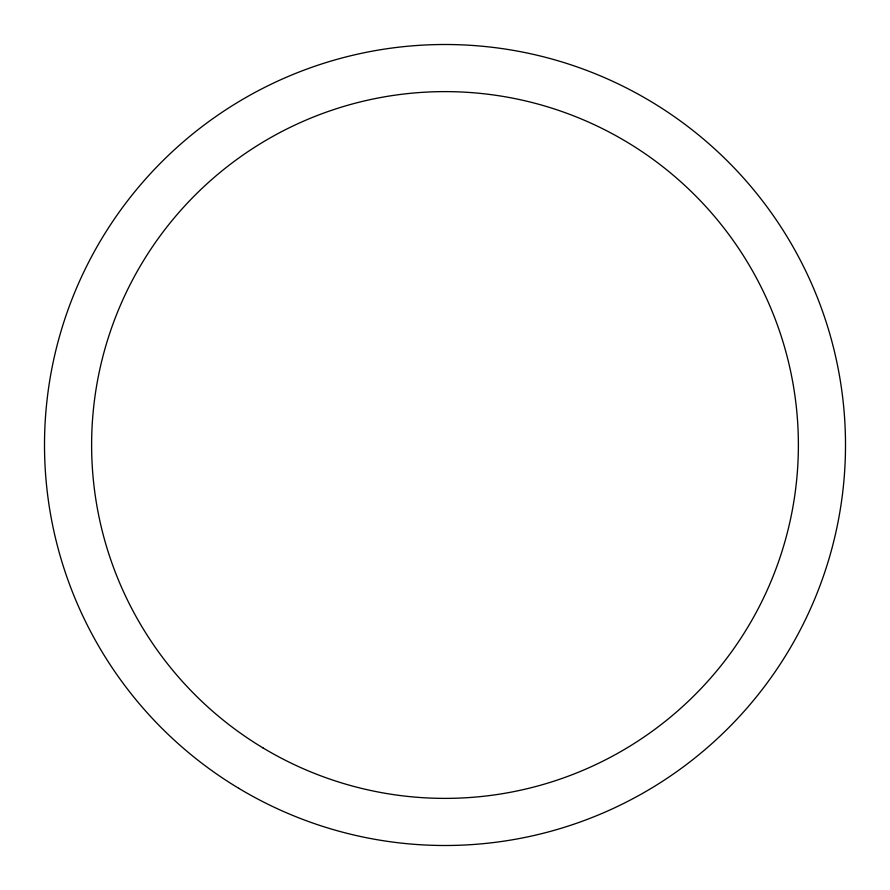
<?xml version="1.0" encoding="UTF-8"?>
<svg xmlns="http://www.w3.org/2000/svg" width="890" height="890" viewBox="0 0 890 890"><rect width="100%" height="100%" fill="white"/><g stroke="black" fill="none" stroke-linecap="round" stroke-linejoin="round"><path stroke-width="1.33" d="M238.731 788.295A400.5 400.5 0 0 0 845.444 451.986A400.5 400.5 0 0 0 250.835 94.718A400.5 400.5 0 0 0 238.731 788.295M262.995 747.912A353.386 353.386 0 0 0 798.33 451.163A353.386 353.386 0 0 0 273.675 135.925A353.386 353.386 0 0 0 262.995 747.912"/></g></svg>
